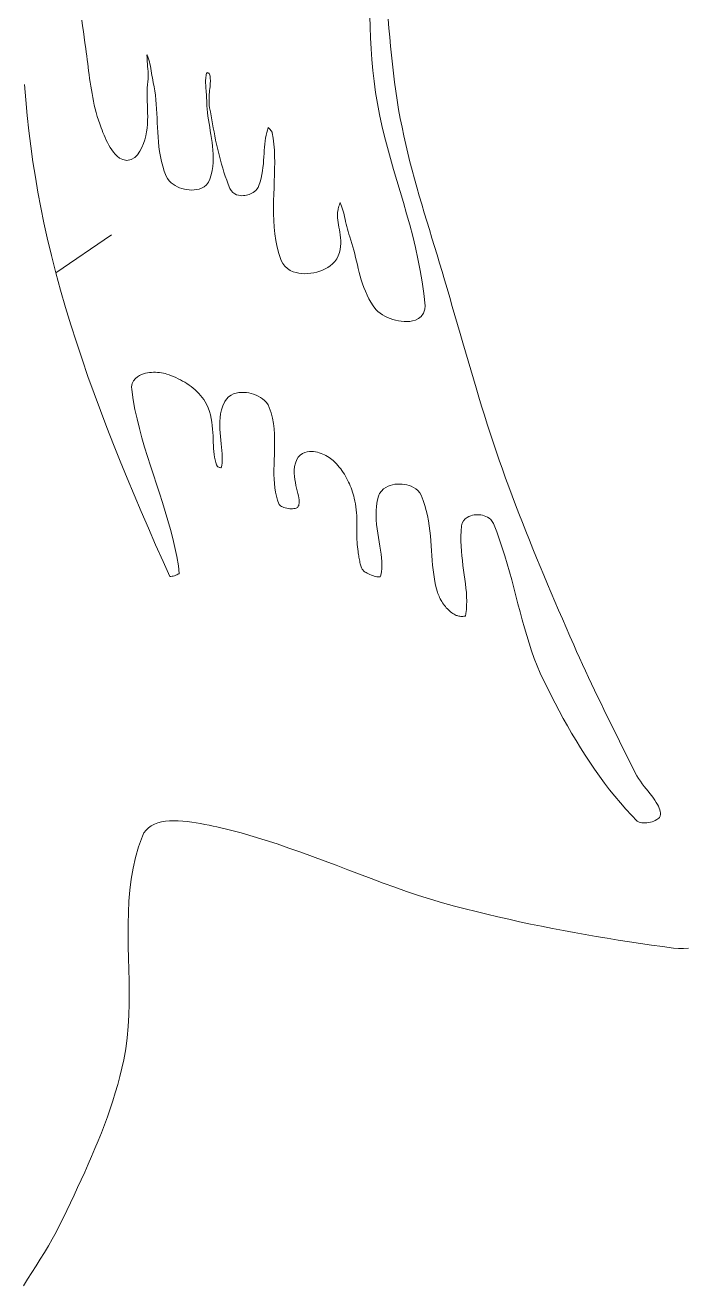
# Model space of a CAD drawing. Header units: inches. Extents: x -12 to 23, y -13.2 to 21.7.
# Drawn here: x 7.799 to 10.08, y 4.555 to 8.902 of the extents above; entities that cross this region are included whole.
import ezdxf

# ---------------------------------------------------------------- set-up
doc = ezdxf.new("R2010")
doc.units = ezdxf.units.IN
doc.header["$MEASUREMENT"] = 0
doc.layers.get('0').update_dxf_attribs({"lineweight": 0})

msp = doc.modelspace()

# ---------------------------------------------------------------- linework, layer by layer
at = {"color": 7, "linetype": 'Continuous', "lineweight": 0}
for p, q in [((7.9966, 8.8996), (7.9939, 8.9194)), ((8.9866, 8.9332), (8.9878, 8.8955)), ((9.053, 8.8915), (9.0504, 8.9225)), ((7.9994, 8.8799), (7.9966, 8.8996)), ((8.0022, 8.8602), (7.9994, 8.8799)), ((8.9878, 8.8955), (8.9895, 8.8579)), ((9.0558, 8.8604), (9.053, 8.8915)), ((8.005, 8.8406), (8.0022, 8.8602)), ((8.0078, 8.8209), (8.005, 8.8406)), ((8.9895, 8.8579), (8.9917, 8.8204)), ((9.0586, 8.8293), (9.0558, 8.8604)), ((9.0617, 8.7982), (9.0586, 8.8293)), ((8.0095, 8.8083), (8.0078, 8.8209)), ((8.0112, 8.7956), (8.0095, 8.8083)), ((8.0128, 8.7829), (8.0112, 8.7956)), ((8.0144, 8.7701), (8.0128, 8.7829)), ((8.2192, 8.7986), (8.2188, 8.7992)), ((8.2188, 8.7992), (8.2188, 8.7978)), ((8.2188, 8.7978), (8.2189, 8.7913)), ((8.2189, 8.7913), (8.2192, 8.7841)), ((8.2212, 8.7942), (8.2192, 8.7986)), ((8.2192, 8.7841), (8.2197, 8.7764)), ((8.2233, 8.7888), (8.2212, 8.7942)), ((8.2252, 8.7827), (8.2233, 8.7888)), ((8.2271, 8.7759), (8.2252, 8.7827)), ((8.9917, 8.8204), (8.9945, 8.783)), ((8.9945, 8.783), (8.9978, 8.7456)), ((9.065, 8.7671), (9.0617, 8.7982)), ((8.0161, 8.7572), (8.0144, 8.7701)), ((8.0177, 8.7442), (8.0161, 8.7572)), ((8.0194, 8.7313), (8.0177, 8.7442)), ((8.2197, 8.7764), (8.2204, 8.7683)), ((8.2204, 8.7683), (8.2211, 8.7598)), ((8.2211, 8.7598), (8.2218, 8.7512)), ((8.2218, 8.7512), (8.2225, 8.7425)), ((8.2225, 8.7425), (8.2229, 8.7336)), ((8.2288, 8.7686), (8.2271, 8.7759)), ((8.2304, 8.7609), (8.2288, 8.7686)), ((8.2319, 8.753), (8.2304, 8.7609)), ((8.2333, 8.7448), (8.2319, 8.753)), ((8.2347, 8.7366), (8.2333, 8.7448)), ((8.2361, 8.7283), (8.2347, 8.7366)), ((8.4256, 8.7384), (8.4245, 8.7353)), ((8.4268, 8.738), (8.4256, 8.7384)), ((8.4285, 8.7374), (8.4268, 8.738)), ((8.4302, 8.7367), (8.4285, 8.7374)), ((8.4316, 8.736), (8.4302, 8.7367)), ((8.9978, 8.7456), (9.0017, 8.7085)), ((9.0686, 8.736), (9.065, 8.7671)), ((7.7963, 8.6974), (7.8008, 8.6439)), ((8.0211, 8.7183), (8.0194, 8.7313)), ((8.023, 8.7052), (8.0211, 8.7183)), ((8.025, 8.6921), (8.023, 8.7052)), ((8.2207, 8.6963), (8.2199, 8.6854)), ((8.222, 8.7078), (8.2207, 8.6963)), ((8.2228, 8.7158), (8.222, 8.7078)), ((8.223, 8.7247), (8.2228, 8.7158)), ((8.2229, 8.7336), (8.223, 8.7247)), ((8.2375, 8.7201), (8.2361, 8.7283)), ((8.2391, 8.712), (8.2375, 8.7201)), ((8.2406, 8.7047), (8.2391, 8.712)), ((8.2437, 8.6897), (8.2406, 8.7047)), ((8.421, 8.7124), (8.4209, 8.707)), ((8.4209, 8.707), (8.421, 8.7014)), ((8.4213, 8.7176), (8.421, 8.7124)), ((8.421, 8.7014), (8.4212, 8.6955)), ((8.4212, 8.6955), (8.4215, 8.6894)), ((8.4218, 8.7225), (8.4213, 8.7176)), ((8.4225, 8.727), (8.4218, 8.7225)), ((8.4234, 8.7313), (8.4225, 8.727)), ((8.4245, 8.7353), (8.4234, 8.7313)), ((8.4328, 8.7353), (8.4316, 8.736)), ((8.4335, 8.7347), (8.4328, 8.7353)), ((8.4343, 8.7329), (8.4335, 8.7347)), ((8.4353, 8.7294), (8.4343, 8.7329)), ((8.4362, 8.7256), (8.4353, 8.7294)), ((8.4361, 8.6898), (8.4367, 8.6959)), ((8.4368, 8.7215), (8.4362, 8.7256)), ((8.4367, 8.6959), (8.4371, 8.7016)), ((8.4372, 8.717), (8.4368, 8.7215)), ((8.4371, 8.7016), (8.4373, 8.7071)), ((8.4374, 8.7122), (8.4372, 8.717)), ((8.4373, 8.7071), (8.4374, 8.7122)), ((9.0017, 8.7085), (9.0068, 8.6702)), ((9.0725, 8.7049), (9.0686, 8.736)), ((9.0767, 8.6738), (9.0725, 8.7049)), ((8.0271, 8.679), (8.025, 8.6921)), ((8.0293, 8.6659), (8.0271, 8.679)), ((8.0317, 8.6528), (8.0293, 8.6659)), ((8.0344, 8.6397), (8.0317, 8.6528)), ((8.2199, 8.6854), (8.2195, 8.6741)), ((8.2195, 8.6741), (8.2195, 8.6625)), ((8.2195, 8.6625), (8.2196, 8.6505)), ((8.2196, 8.6505), (8.22, 8.6382)), ((8.2462, 8.675), (8.2437, 8.6897)), ((8.2481, 8.66), (8.2462, 8.675)), ((8.2497, 8.6448), (8.2481, 8.66)), ((8.4215, 8.6894), (8.422, 8.6831)), ((8.422, 8.6831), (8.4225, 8.6767)), ((8.4225, 8.6767), (8.423, 8.6701)), ((8.423, 8.6701), (8.4236, 8.6634)), ((8.4236, 8.6634), (8.4241, 8.6566)), ((8.4241, 8.6566), (8.4245, 8.6496)), ((8.4245, 8.6496), (8.4249, 8.6425)), ((8.4327, 8.6486), (8.4331, 8.656)), ((8.4331, 8.656), (8.4336, 8.6633)), ((8.4336, 8.6633), (8.4342, 8.6703)), ((8.4342, 8.6703), (8.4348, 8.677)), ((8.4348, 8.677), (8.4355, 8.6836)), ((8.4355, 8.6836), (8.4361, 8.6898)), ((9.0068, 8.6702), (9.0131, 8.6321)), ((9.0814, 8.6427), (9.0767, 8.6738)), ((7.8008, 8.6439), (7.806, 8.5905)), ((8.0372, 8.6266), (8.0344, 8.6397)), ((8.0403, 8.6135), (8.0372, 8.6266)), ((8.0437, 8.6004), (8.0403, 8.6135)), ((8.22, 8.6382), (8.2204, 8.6256)), ((8.2204, 8.6256), (8.2208, 8.6129)), ((8.2208, 8.6129), (8.2211, 8.6)), ((8.251, 8.6294), (8.2497, 8.6448)), ((8.252, 8.6137), (8.251, 8.6294)), ((8.2528, 8.5978), (8.252, 8.6137)), ((8.4249, 8.6425), (8.425, 8.6359)), ((8.425, 8.6359), (8.4254, 8.6239)), ((8.4254, 8.6239), (8.4262, 8.6122)), ((8.4262, 8.6122), (8.4274, 8.6003)), ((8.4327, 8.6409), (8.4327, 8.6486)), ((8.433, 8.6331), (8.4327, 8.6409)), ((8.4337, 8.625), (8.433, 8.6331)), ((8.4348, 8.6173), (8.4337, 8.625)), ((8.4373, 8.6031), (8.4348, 8.6173)), ((9.0131, 8.6321), (9.0205, 8.5942)), ((9.0865, 8.6116), (9.0814, 8.6427)), ((9.0921, 8.5806), (9.0865, 8.6116)), ((7.806, 8.5905), (7.8118, 8.5372)), ((8.0474, 8.5873), (8.0437, 8.6004)), ((8.0514, 8.5743), (8.0474, 8.5873)), ((8.0557, 8.5614), (8.0514, 8.5743)), ((8.2211, 8.5738), (8.2205, 8.5605)), ((8.2211, 8.6), (8.2212, 8.5869)), ((8.2212, 8.5869), (8.2211, 8.5738)), ((8.2535, 8.5817), (8.2528, 8.5978)), ((8.2541, 8.5655), (8.2535, 8.5817)), ((8.2549, 8.5491), (8.2541, 8.5655)), ((8.4274, 8.6003), (8.429, 8.5881)), ((8.429, 8.5881), (8.4308, 8.5757)), ((8.4308, 8.5757), (8.4328, 8.5632)), ((8.4328, 8.5632), (8.435, 8.5504)), ((8.4398, 8.5893), (8.4373, 8.6031)), ((8.4423, 8.5755), (8.4398, 8.5893)), ((8.4448, 8.5617), (8.4423, 8.5755)), ((9.0205, 8.5942), (9.0289, 8.5562)), ((9.0981, 8.5505), (9.0921, 8.5806)), ((7.8118, 8.5372), (7.8184, 8.4841)), ((8.0581, 8.5547), (8.0557, 8.5614)), ((8.0608, 8.5475), (8.0581, 8.5547)), ((8.0638, 8.5397), (8.0608, 8.5475)), ((8.0671, 8.5315), (8.0638, 8.5397)), ((8.0707, 8.523), (8.0671, 8.5315)), ((8.0745, 8.5144), (8.0707, 8.523)), ((8.2152, 8.5203), (8.2118, 8.5069)), ((8.2177, 8.5337), (8.2152, 8.5203)), ((8.2194, 8.5471), (8.2177, 8.5337)), ((8.2205, 8.5605), (8.2194, 8.5471)), ((8.2557, 8.5326), (8.2549, 8.5491)), ((8.2568, 8.5161), (8.2557, 8.5326)), ((8.435, 8.5504), (8.4372, 8.5375)), ((8.4372, 8.5375), (8.4393, 8.5244)), ((8.4393, 8.5244), (8.4414, 8.5112)), ((8.4474, 8.5478), (8.4448, 8.5617)), ((8.4501, 8.5339), (8.4474, 8.5478)), ((8.4528, 8.5199), (8.4501, 8.5339)), ((8.4556, 8.5059), (8.4528, 8.5199)), ((8.6293, 8.5222), (8.6276, 8.5125)), ((8.6315, 8.5314), (8.6293, 8.5222)), ((8.634, 8.5402), (8.6315, 8.5314)), ((8.637, 8.5486), (8.634, 8.5402)), ((8.6371, 8.5487), (8.637, 8.5486)), ((8.639, 8.547), (8.6371, 8.5487)), ((8.6416, 8.5445), (8.639, 8.547)), ((8.644, 8.5418), (8.6416, 8.5445)), ((8.6461, 8.5392), (8.644, 8.5418)), ((8.6478, 8.5367), (8.6461, 8.5392)), ((8.6492, 8.5345), (8.6478, 8.5367)), ((8.6501, 8.5328), (8.6492, 8.5345)), ((8.6504, 8.5318), (8.6501, 8.5328)), ((8.6506, 8.5312), (8.6504, 8.5318)), ((8.6539, 8.5119), (8.6506, 8.5312)), ((9.0289, 8.5562), (9.0381, 8.5183)), ((9.1045, 8.5205), (9.0981, 8.5505)), ((9.1112, 8.4906), (9.1045, 8.5205)), ((7.8184, 8.4841), (7.8258, 8.4311)), ((8.0786, 8.5056), (8.0745, 8.5144)), ((8.0829, 8.4969), (8.0786, 8.5056)), ((8.0875, 8.4883), (8.0829, 8.4969)), ((8.0923, 8.48), (8.0875, 8.4883)), ((8.0974, 8.4719), (8.0923, 8.48)), ((8.2016, 8.4806), (8.1946, 8.4678)), ((8.2073, 8.4937), (8.2016, 8.4806)), ((8.2118, 8.5069), (8.2073, 8.4937)), ((8.2582, 8.4994), (8.2568, 8.5161)), ((8.26, 8.4827), (8.2582, 8.4994)), ((8.2623, 8.4659), (8.26, 8.4827)), ((8.4414, 8.5112), (8.4433, 8.4978)), ((8.4433, 8.4978), (8.4449, 8.4843)), ((8.4449, 8.4843), (8.4462, 8.4706)), ((8.4586, 8.492), (8.4556, 8.5059)), ((8.4617, 8.478), (8.4586, 8.492)), ((8.465, 8.464), (8.4617, 8.478)), ((8.624, 8.4813), (8.6232, 8.4703)), ((8.625, 8.4921), (8.624, 8.4813)), ((8.6261, 8.5025), (8.625, 8.4921)), ((8.6276, 8.5125), (8.6261, 8.5025)), ((8.6563, 8.4915), (8.6539, 8.5119)), ((8.6579, 8.4709), (8.6563, 8.4915)), ((9.0381, 8.5183), (9.048, 8.4804)), ((9.048, 8.4804), (9.0585, 8.4425)), ((9.1182, 8.4609), (9.1112, 8.4906)), ((8.1029, 8.4642), (8.0974, 8.4719)), ((8.109, 8.4569), (8.1029, 8.4642)), ((8.116, 8.45), (8.109, 8.4569)), ((8.1244, 8.4436), (8.116, 8.45)), ((8.1353, 8.4382), (8.1244, 8.4436)), ((8.1492, 8.4357), (8.1353, 8.4382)), ((8.1642, 8.4382), (8.1492, 8.4357)), ((8.177, 8.4456), (8.1642, 8.4382)), ((8.1857, 8.4547), (8.177, 8.4456)), ((8.1946, 8.4678), (8.1857, 8.4547)), ((8.2651, 8.4491), (8.2623, 8.4659)), ((8.2687, 8.4323), (8.2651, 8.4491)), ((8.2731, 8.4155), (8.2687, 8.4323)), ((8.4462, 8.4706), (8.4469, 8.4568)), ((8.4472, 8.4428), (8.4467, 8.4287)), ((8.4469, 8.4568), (8.4472, 8.4428)), ((8.4684, 8.4501), (8.465, 8.464)), ((8.472, 8.4361), (8.4684, 8.4501)), ((8.4759, 8.4222), (8.472, 8.4361)), ((8.621, 8.4356), (8.62, 8.4236)), ((8.6218, 8.4474), (8.621, 8.4356)), ((8.6225, 8.4589), (8.6218, 8.4474)), ((8.6232, 8.4703), (8.6225, 8.4589)), ((8.6588, 8.4499), (8.6579, 8.4709)), ((8.6591, 8.4286), (8.6588, 8.4499)), ((9.0585, 8.4425), (9.0693, 8.4045)), ((9.1256, 8.4312), (9.1182, 8.4609)), ((7.8258, 8.4311), (7.8339, 8.3782)), ((8.2783, 8.3988), (8.2731, 8.4155)), ((8.2849, 8.3813), (8.2783, 8.3988)), ((8.4434, 8.4002), (8.4403, 8.3858)), ((8.4455, 8.4145), (8.4434, 8.4002)), ((8.4467, 8.4287), (8.4455, 8.4145)), ((8.4799, 8.4083), (8.4759, 8.4222)), ((8.4843, 8.3945), (8.4799, 8.4083)), ((8.4889, 8.3807), (8.4843, 8.3945)), ((8.6171, 8.3992), (8.615, 8.3868)), ((8.6187, 8.4115), (8.6171, 8.3992)), ((8.62, 8.4236), (8.6187, 8.4115)), ((8.6585, 8.3853), (8.659, 8.4071)), ((8.659, 8.4071), (8.6591, 8.4286)), ((9.0693, 8.4045), (9.0805, 8.3664)), ((9.1333, 8.4017), (9.1256, 8.4312)), ((9.1412, 8.3722), (9.1333, 8.4017)), ((7.8339, 8.3782), (7.8428, 8.3255)), ((8.2892, 8.3731), (8.2849, 8.3813)), ((8.2951, 8.3653), (8.2892, 8.3731)), ((8.3017, 8.3588), (8.2951, 8.3653)), ((8.3087, 8.3533), (8.3017, 8.3588)), ((8.316, 8.3486), (8.3087, 8.3533)), ((8.3236, 8.3447), (8.316, 8.3486)), ((8.416, 8.345), (8.4073, 8.3401)), ((8.4243, 8.3519), (8.416, 8.345)), ((8.4313, 8.3608), (8.4243, 8.3519)), ((8.4358, 8.3704), (8.4313, 8.3608)), ((8.4403, 8.3858), (8.4358, 8.3704)), ((8.4937, 8.367), (8.4889, 8.3807)), ((8.4989, 8.3533), (8.4937, 8.367)), ((8.505, 8.3383), (8.4989, 8.3533)), ((8.6046, 8.3486), (8.6017, 8.3426)), ((8.609, 8.3619), (8.6046, 8.3486)), ((8.6124, 8.3744), (8.609, 8.3619)), ((8.615, 8.3868), (8.6124, 8.3744)), ((8.6569, 8.3411), (8.6578, 8.3633)), ((8.6578, 8.3633), (8.6585, 8.3853)), ((9.0805, 8.3664), (9.0917, 8.3282)), ((9.1493, 8.3428), (9.1412, 8.3722)), ((7.8428, 8.3255), (7.8526, 8.273)), ((8.3314, 8.3414), (8.3236, 8.3447)), ((8.3394, 8.3387), (8.3314, 8.3414)), ((8.3476, 8.3365), (8.3394, 8.3387)), ((8.3558, 8.3349), (8.3476, 8.3365)), ((8.3642, 8.3339), (8.3558, 8.3349)), ((8.3726, 8.3335), (8.3642, 8.3339)), ((8.3811, 8.3337), (8.3726, 8.3335)), ((8.3898, 8.3348), (8.3811, 8.3337)), ((8.3985, 8.3368), (8.3898, 8.3348)), ((8.4073, 8.3401), (8.3985, 8.3368)), ((8.5087, 8.3317), (8.505, 8.3383)), ((8.5147, 8.3251), (8.5087, 8.3317)), ((8.5213, 8.3203), (8.5147, 8.3251)), ((8.528, 8.3171), (8.5213, 8.3203)), ((8.5344, 8.3152), (8.528, 8.3171)), ((8.5404, 8.3142), (8.5344, 8.3152)), ((8.546, 8.3138), (8.5404, 8.3142)), ((8.5514, 8.314), (8.546, 8.3138)), ((8.5565, 8.3146), (8.5514, 8.314)), ((8.5615, 8.3155), (8.5565, 8.3146)), ((8.5663, 8.3168), (8.5615, 8.3155)), ((8.571, 8.3184), (8.5663, 8.3168)), ((8.5757, 8.3203), (8.571, 8.3184)), ((8.5802, 8.3226), (8.5757, 8.3203)), ((8.5847, 8.3253), (8.5802, 8.3226)), ((8.5892, 8.3285), (8.5847, 8.3253)), ((8.5936, 8.3323), (8.5892, 8.3285)), ((8.5978, 8.3369), (8.5936, 8.3323)), ((8.6017, 8.3426), (8.5978, 8.3369)), ((8.6555, 8.2962), (8.6561, 8.3187)), ((8.6561, 8.3187), (8.6569, 8.3411)), ((9.0917, 8.3282), (9.1029, 8.2899)), ((9.1577, 8.3135), (9.1493, 8.3428)), ((9.1661, 8.2843), (9.1577, 8.3135)), ((7.8526, 8.273), (7.8632, 8.2208)), ((8.6552, 8.2736), (8.6555, 8.2962)), ((8.6553, 8.2509), (8.6552, 8.2736)), ((8.8768, 8.2617), (8.8759, 8.2559)), ((8.8774, 8.2647), (8.8768, 8.2617)), ((8.8783, 8.2688), (8.8774, 8.2647)), ((8.8794, 8.2731), (8.8783, 8.2688)), ((8.8806, 8.2777), (8.8794, 8.2731)), ((8.882, 8.2824), (8.8806, 8.2777)), ((8.8834, 8.2871), (8.882, 8.2824)), ((8.8844, 8.29), (8.8834, 8.2871)), ((8.8847, 8.2895), (8.8844, 8.29)), ((8.8873, 8.2838), (8.8847, 8.2895)), ((8.8898, 8.2777), (8.8873, 8.2838)), ((8.8921, 8.2712), (8.8898, 8.2777)), ((8.8943, 8.2642), (8.8921, 8.2712)), ((8.8963, 8.2569), (8.8943, 8.2642)), ((9.1029, 8.2899), (9.114, 8.2515)), ((9.1748, 8.2551), (9.1661, 8.2843)), ((7.8632, 8.2208), (7.8748, 8.1687)), ((8.656, 8.2281), (8.6553, 8.2509)), ((8.6575, 8.2053), (8.656, 8.2281)), ((8.8759, 8.2559), (8.8755, 8.2501)), ((8.8755, 8.2501), (8.8755, 8.2438)), ((8.8755, 8.2438), (8.8759, 8.237)), ((8.8759, 8.237), (8.8767, 8.2297)), ((8.8767, 8.2297), (8.8777, 8.2219)), ((8.8777, 8.2219), (8.879, 8.2138)), ((8.8983, 8.2493), (8.8963, 8.2569)), ((8.9001, 8.2414), (8.8983, 8.2493)), ((8.902, 8.2332), (8.9001, 8.2414)), ((8.9038, 8.2248), (8.902, 8.2332)), ((8.9057, 8.2163), (8.9038, 8.2248)), ((8.9078, 8.2076), (8.9057, 8.2163)), ((9.114, 8.2515), (9.1246, 8.2129)), ((9.1835, 8.226), (9.1748, 8.2551)), ((9.1923, 8.197), (9.1835, 8.226)), ((8.6599, 8.1825), (8.6575, 8.2053)), ((8.6633, 8.1596), (8.6599, 8.1825)), ((8.879, 8.2138), (8.8805, 8.2054)), ((8.8805, 8.2054), (8.882, 8.1967)), ((8.882, 8.1967), (8.8835, 8.1877)), ((8.8835, 8.1877), (8.8849, 8.1785)), ((8.8849, 8.1785), (8.886, 8.169)), ((8.9099, 8.1988), (8.9078, 8.2076)), ((8.9123, 8.1899), (8.9099, 8.1988)), ((8.915, 8.181), (8.9123, 8.1899)), ((8.9179, 8.1726), (8.915, 8.181)), ((8.922, 8.1609), (8.9179, 8.1726)), ((9.1246, 8.2129), (9.1349, 8.1741)), ((9.1349, 8.1741), (9.1444, 8.1351)), ((9.2011, 8.168), (9.1923, 8.197)), ((7.8748, 8.1687), (7.8893, 8.1082)), ((8.6679, 8.1368), (8.6633, 8.1596)), ((8.6739, 8.1141), (8.6679, 8.1368)), ((8.885, 8.1285), (8.8824, 8.1178)), ((8.8864, 8.139), (8.885, 8.1285)), ((8.886, 8.169), (8.8867, 8.1593)), ((8.8869, 8.1493), (8.8864, 8.139)), ((8.8867, 8.1593), (8.8869, 8.1493)), ((8.9256, 8.1494), (8.922, 8.1609)), ((8.9289, 8.1377), (8.9256, 8.1494)), ((8.9321, 8.1256), (8.9289, 8.1377)), ((9.1444, 8.1351), (9.1532, 8.0959)), ((9.21, 8.139), (9.2011, 8.168)), ((9.2188, 8.1101), (9.21, 8.139)), ((7.8893, 8.1082), (7.9047, 8.0479)), ((8.6818, 8.0906), (8.6739, 8.1141)), ((8.6869, 8.0802), (8.6818, 8.0906)), ((8.866, 8.0869), (8.8587, 8.0791)), ((8.873, 8.0967), (8.866, 8.0869)), ((8.8785, 8.1071), (8.873, 8.0967)), ((8.8824, 8.1178), (8.8785, 8.1071)), ((8.9352, 8.1134), (8.9321, 8.1256)), ((8.9382, 8.1009), (8.9352, 8.1134)), ((8.9411, 8.0882), (8.9382, 8.1009)), ((8.9442, 8.0754), (8.9411, 8.0882)), ((9.1532, 8.0959), (9.161, 8.0563)), ((9.2276, 8.0811), (9.2188, 8.1101)), ((7.9047, 8.0479), (7.9211, 7.9879)), ((8.6943, 8.0705), (8.6869, 8.0802)), ((8.703, 8.0626), (8.6943, 8.0705)), ((8.7126, 8.0565), (8.703, 8.0626)), ((8.7225, 8.0519), (8.7126, 8.0565)), ((8.7326, 8.0487), (8.7225, 8.0519)), ((8.7428, 8.0466), (8.7326, 8.0487)), ((8.7531, 8.0454), (8.7428, 8.0466)), ((8.7635, 8.045), (8.7531, 8.0454)), ((8.7738, 8.0454), (8.7635, 8.045)), ((8.7841, 8.0465), (8.7738, 8.0454)), ((8.7943, 8.0482), (8.7841, 8.0465)), ((8.8044, 8.0506), (8.7943, 8.0482)), ((8.8142, 8.0536), (8.8044, 8.0506)), ((8.8239, 8.0572), (8.8142, 8.0536)), ((8.8332, 8.0615), (8.8239, 8.0572)), ((8.8421, 8.0665), (8.8332, 8.0615)), ((8.8507, 8.0723), (8.8421, 8.0665)), ((8.8587, 8.0791), (8.8507, 8.0723)), ((8.9473, 8.0625), (8.9442, 8.0754)), ((8.9505, 8.0495), (8.9473, 8.0625)), ((8.954, 8.0364), (8.9505, 8.0495)), ((9.161, 8.0563), (9.1678, 8.0165)), ((9.2363, 8.0522), (9.2276, 8.0811)), ((9.245, 8.0233), (9.2363, 8.0522)), ((8.9578, 8.0233), (8.954, 8.0364)), ((8.962, 8.0103), (8.9578, 8.0233)), ((8.9666, 7.9972), (8.962, 8.0103)), ((9.1678, 8.0165), (9.1732, 7.9764)), ((9.2535, 7.9944), (9.245, 8.0233)), ((7.9211, 7.9879), (7.9383, 7.9281)), ((8.9717, 7.9843), (8.9666, 7.9972)), ((8.9774, 7.9715), (8.9717, 7.9843)), ((8.9837, 7.9588), (8.9774, 7.9715)), ((8.9908, 7.9464), (8.9837, 7.9588)), ((9.1732, 7.9764), (9.1774, 7.9343)), ((9.2625, 7.9633), (9.2535, 7.9944)), ((9.2715, 7.9321), (9.2625, 7.9633)), ((7.9383, 7.9281), (7.9564, 7.8684)), ((8.9987, 7.9342), (8.9908, 7.9464)), ((9.0079, 7.9218), (8.9987, 7.9342)), ((9.0145, 7.9147), (9.0079, 7.9218)), ((9.0223, 7.9083), (9.0145, 7.9147)), ((9.1769, 7.9221), (9.1723, 7.9089)), ((9.1774, 7.9343), (9.1769, 7.9221)), ((9.2805, 7.9009), (9.2715, 7.9321)), ((7.9564, 7.8684), (7.9753, 7.809)), ((9.0305, 7.9028), (9.0223, 7.9083)), ((9.039, 7.898), (9.0305, 7.9028)), ((9.0479, 7.8939), (9.039, 7.898)), ((9.0571, 7.8903), (9.0479, 7.8939)), ((9.0665, 7.8872), (9.0571, 7.8903)), ((9.076, 7.8847), (9.0665, 7.8872)), ((9.0857, 7.8826), (9.076, 7.8847)), ((9.0954, 7.8812), (9.0857, 7.8826)), ((9.1051, 7.8803), (9.0954, 7.8812)), ((9.1148, 7.8801), (9.1051, 7.8803)), ((9.1245, 7.8807), (9.1148, 7.8801)), ((9.1343, 7.8823), (9.1245, 7.8807)), ((9.1443, 7.8853), (9.1343, 7.8823)), ((9.1544, 7.8902), (9.1443, 7.8853)), ((9.1642, 7.8979), (9.1544, 7.8902)), ((9.1723, 7.9089), (9.1642, 7.8979)), ((9.2895, 7.8696), (9.2805, 7.9009)), ((9.2985, 7.8384), (9.2895, 7.8696)), ((9.3075, 7.8071), (9.2985, 7.8384)), ((7.9753, 7.809), (7.995, 7.7498)), ((9.3166, 7.7759), (9.3075, 7.8071)), ((7.995, 7.7498), (8.0153, 7.6908)), ((9.3257, 7.7446), (9.3166, 7.7759)), ((9.3349, 7.7134), (9.3257, 7.7446)), ((8.1858, 7.6893), (8.1928, 7.6938)), ((8.1928, 7.6938), (8.1999, 7.6972)), ((8.1999, 7.6972), (8.2069, 7.6998)), ((8.2069, 7.6998), (8.2139, 7.7017)), ((8.2139, 7.7017), (8.2209, 7.7031)), ((8.2209, 7.7031), (8.2279, 7.7041)), ((8.2279, 7.7041), (8.2349, 7.7048)), ((8.2349, 7.7048), (8.2418, 7.7051)), ((8.2418, 7.7051), (8.2487, 7.7051)), ((8.2487, 7.7051), (8.2555, 7.7048)), ((8.2555, 7.7048), (8.2622, 7.7042)), ((8.2622, 7.7042), (8.2687, 7.7033)), ((8.2687, 7.7033), (8.2752, 7.7022)), ((8.2752, 7.7022), (8.2815, 7.7007)), ((8.2815, 7.7007), (8.2873, 7.699)), ((8.2873, 7.699), (8.2953, 7.6961)), ((8.2953, 7.6961), (8.3031, 7.6932)), ((8.3031, 7.6932), (8.3108, 7.69)), ((9.3441, 7.6821), (9.3349, 7.7134)), ((8.0153, 7.6908), (8.0364, 7.6319)), ((8.1658, 7.6551), (8.1682, 7.6658)), ((8.166, 7.6455), (8.1658, 7.6551)), ((8.1682, 7.6658), (8.1728, 7.6754)), ((8.1728, 7.6754), (8.1789, 7.6833)), ((8.1789, 7.6833), (8.1858, 7.6893)), ((8.3108, 7.69), (8.3186, 7.6866)), ((8.3186, 7.6866), (8.3263, 7.6829)), ((8.3263, 7.6829), (8.334, 7.679)), ((8.334, 7.679), (8.3416, 7.6749)), ((8.3416, 7.6749), (8.3491, 7.6705)), ((8.3491, 7.6705), (8.3565, 7.6659)), ((8.3565, 7.6659), (8.3638, 7.6609)), ((8.3638, 7.6609), (8.3709, 7.6557)), ((8.3709, 7.6557), (8.3778, 7.6502)), ((8.3778, 7.6502), (8.3846, 7.6444)), ((9.3535, 7.6509), (9.3441, 7.6821)), ((9.3629, 7.6197), (9.3535, 7.6509)), ((8.0364, 7.6319), (8.058, 7.5732)), ((8.1712, 7.6105), (8.166, 7.6455)), ((8.1773, 7.5771), (8.1712, 7.6105)), ((8.3846, 7.6444), (8.3911, 7.6383)), ((8.3911, 7.6383), (8.3973, 7.6319)), ((8.3973, 7.6319), (8.4033, 7.6252)), ((8.4033, 7.6252), (8.409, 7.6181)), ((8.409, 7.6181), (8.4143, 7.6107)), ((8.4143, 7.6107), (8.4192, 7.6029)), ((8.4867, 7.6039), (8.4924, 7.6128)), ((8.4924, 7.6128), (8.5002, 7.6205)), ((8.5002, 7.6205), (8.5087, 7.6264)), ((8.5087, 7.6264), (8.5176, 7.6306)), ((8.5176, 7.6306), (8.5265, 7.6334)), ((8.5265, 7.6334), (8.5354, 7.6351)), ((8.5354, 7.6351), (8.5442, 7.6358)), ((8.5442, 7.6358), (8.5529, 7.6358)), ((8.5529, 7.6358), (8.5615, 7.6351)), ((8.5615, 7.6351), (8.57, 7.6338)), ((8.57, 7.6338), (8.5784, 7.6318)), ((8.5784, 7.6318), (8.5866, 7.6293)), ((8.5866, 7.6293), (8.5947, 7.6263)), ((8.5947, 7.6263), (8.6026, 7.6226)), ((8.6026, 7.6226), (8.6102, 7.6183)), ((8.6102, 7.6183), (8.6174, 7.6132)), ((8.6174, 7.6132), (8.6244, 7.6073)), ((8.6244, 7.6073), (8.6307, 7.6004)), ((9.3725, 7.5885), (9.3629, 7.6197)), ((8.058, 7.5732), (8.0803, 7.5148)), ((8.1845, 7.544), (8.1773, 7.5771)), ((8.4192, 7.6029), (8.4238, 7.5946)), ((8.4238, 7.5946), (8.4293, 7.5826)), ((8.4293, 7.5826), (8.4339, 7.5703)), ((8.4339, 7.5703), (8.4375, 7.558)), ((8.4728, 7.5622), (8.4759, 7.576)), ((8.4759, 7.576), (8.4804, 7.5897)), ((8.4804, 7.5897), (8.4867, 7.6039)), ((8.6307, 7.6004), (8.6364, 7.5923)), ((8.6364, 7.5923), (8.6405, 7.5837)), ((8.6405, 7.5837), (8.6467, 7.5649)), ((8.6467, 7.5649), (8.6513, 7.5466)), ((9.3822, 7.5574), (9.3725, 7.5885)), ((8.1925, 7.5112), (8.1845, 7.544)), ((8.4375, 7.558), (8.4403, 7.5456)), ((8.4403, 7.5456), (8.4424, 7.5334)), ((8.4424, 7.5334), (8.444, 7.5213)), ((8.444, 7.5213), (8.4451, 7.5093)), ((8.4696, 7.5218), (8.4698, 7.5351)), ((8.4701, 7.5087), (8.4696, 7.5218)), ((8.4698, 7.5351), (8.4708, 7.5486)), ((8.4708, 7.5486), (8.4728, 7.5622)), ((8.6513, 7.5466), (8.6546, 7.5283)), ((8.6546, 7.5283), (8.6568, 7.51)), ((9.3921, 7.5263), (9.3822, 7.5574)), ((9.4021, 7.4952), (9.3921, 7.5263)), ((8.0803, 7.5148), (8.103, 7.4564)), ((8.2013, 7.4788), (8.1925, 7.5112)), ((8.2106, 7.4465), (8.2013, 7.4788)), ((8.4451, 7.5093), (8.4459, 7.4974)), ((8.4459, 7.4974), (8.4465, 7.4858)), ((8.4465, 7.4858), (8.447, 7.4744)), ((8.4709, 7.4958), (8.4701, 7.5087)), ((8.4721, 7.4832), (8.4709, 7.4958)), ((8.4734, 7.4708), (8.4721, 7.4832)), ((8.6568, 7.51), (8.6582, 7.4918)), ((8.6582, 7.4918), (8.6588, 7.4738)), ((9.4124, 7.4642), (9.4021, 7.4952)), ((8.103, 7.4564), (8.1263, 7.3983)), ((8.2205, 7.4145), (8.2106, 7.4465)), ((8.447, 7.4744), (8.4474, 7.4632)), ((8.4474, 7.4632), (8.4479, 7.4523)), ((8.4479, 7.4523), (8.4485, 7.4417)), ((8.4485, 7.4417), (8.4494, 7.4314)), ((8.4748, 7.4586), (8.4734, 7.4708)), ((8.4761, 7.4468), (8.4748, 7.4586)), ((8.4772, 7.4353), (8.4761, 7.4468)), ((8.478, 7.4242), (8.4772, 7.4353)), ((8.6587, 7.4381), (8.6582, 7.4206)), ((8.659, 7.4559), (8.6587, 7.4381)), ((8.6588, 7.4738), (8.659, 7.4559)), ((8.7789, 7.4322), (8.7863, 7.4324)), ((8.7863, 7.4324), (8.7933, 7.4319)), ((9.4228, 7.4332), (9.4124, 7.4642)), ((9.4334, 7.4023), (9.4228, 7.4332)), ((8.1263, 7.3983), (8.1501, 7.3403)), ((8.2306, 7.3826), (8.2205, 7.4145)), ((8.4494, 7.4314), (8.4505, 7.4215)), ((8.4505, 7.4215), (8.452, 7.412)), ((8.452, 7.412), (8.4538, 7.4029)), ((8.4538, 7.4029), (8.4561, 7.3943)), ((8.4561, 7.3943), (8.4589, 7.3861)), ((8.4765, 7.3841), (8.4777, 7.3934)), ((8.4777, 7.3934), (8.4783, 7.4032)), ((8.4784, 7.4134), (8.478, 7.4242)), ((8.4783, 7.4032), (8.4784, 7.4134)), ((8.6576, 7.4032), (8.657, 7.3862)), ((8.6582, 7.4206), (8.6576, 7.4032)), ((8.7277, 7.38), (8.7307, 7.3921)), ((8.7307, 7.3921), (8.7356, 7.4044)), ((8.7356, 7.4044), (8.7406, 7.4125)), ((8.7406, 7.4125), (8.7473, 7.4197)), ((8.7473, 7.4197), (8.7551, 7.4252)), ((8.7551, 7.4252), (8.7632, 7.429)), ((8.7632, 7.429), (8.7713, 7.4312)), ((8.7713, 7.4312), (8.7789, 7.4322)), ((8.7933, 7.4319), (8.8, 7.4309)), ((8.8, 7.4309), (8.8064, 7.4294)), ((8.8064, 7.4294), (8.8127, 7.4276)), ((8.8127, 7.4276), (8.8188, 7.4255)), ((8.8188, 7.4255), (8.8247, 7.4232)), ((8.8247, 7.4232), (8.8305, 7.4206)), ((8.8305, 7.4206), (8.836, 7.4177)), ((8.836, 7.4177), (8.8414, 7.4147)), ((8.8414, 7.4147), (8.8466, 7.4116)), ((8.8466, 7.4116), (8.8515, 7.4082)), ((8.8515, 7.4082), (8.8562, 7.4046)), ((8.8562, 7.4046), (8.8606, 7.4009)), ((8.8606, 7.4009), (8.8664, 7.3954)), ((8.8664, 7.3954), (8.8718, 7.3899)), ((8.8718, 7.3899), (8.877, 7.3841)), ((9.4442, 7.3714), (9.4334, 7.4023)), ((8.241, 7.351), (8.2306, 7.3826)), ((8.2514, 7.3194), (8.241, 7.351)), ((8.4589, 7.3861), (8.4615, 7.3801)), ((8.4615, 7.3801), (8.4615, 7.38)), ((8.4615, 7.38), (8.4627, 7.3793)), ((8.4627, 7.3793), (8.4643, 7.3785)), ((8.4643, 7.3785), (8.4663, 7.3777)), ((8.4663, 7.3777), (8.4685, 7.377)), ((8.4685, 7.377), (8.4708, 7.3764)), ((8.4708, 7.3764), (8.4731, 7.3759)), ((8.4731, 7.3759), (8.4747, 7.3757)), ((8.4747, 7.3757), (8.4765, 7.3841)), ((8.657, 7.3862), (8.6566, 7.3694)), ((8.6566, 7.3694), (8.6566, 7.353)), ((8.6566, 7.353), (8.657, 7.337)), ((8.7262, 7.3567), (8.7263, 7.3681)), ((8.727, 7.3456), (8.7262, 7.3567)), ((8.7263, 7.3681), (8.7277, 7.38)), ((8.7284, 7.3349), (8.727, 7.3456)), ((8.877, 7.3841), (8.8819, 7.3782)), ((8.8819, 7.3782), (8.8866, 7.3722)), ((8.8866, 7.3722), (8.8911, 7.366)), ((8.8911, 7.366), (8.8954, 7.3597)), ((8.8954, 7.3597), (8.8994, 7.3533)), ((8.8994, 7.3533), (8.9033, 7.3467)), ((8.9033, 7.3467), (8.907, 7.3401)), ((9.4553, 7.3405), (9.4442, 7.3714)), ((8.1501, 7.3403), (8.1742, 7.2824)), ((8.2617, 7.288), (8.2514, 7.3194)), ((8.657, 7.337), (8.6579, 7.3214)), ((8.6579, 7.3214), (8.6594, 7.3062)), ((8.6594, 7.3062), (8.6617, 7.2916)), ((8.7303, 7.3247), (8.7284, 7.3349)), ((8.7324, 7.3148), (8.7303, 7.3247)), ((8.7347, 7.3052), (8.7324, 7.3148)), ((8.737, 7.2961), (8.7347, 7.3052)), ((8.907, 7.3401), (8.9104, 7.3334)), ((8.9104, 7.3334), (8.9137, 7.3267)), ((8.9137, 7.3267), (8.9167, 7.3199)), ((8.9167, 7.3199), (8.9196, 7.313)), ((8.9196, 7.313), (8.9223, 7.3061)), ((8.9223, 7.3061), (8.9249, 7.2992)), ((9.0271, 7.2957), (9.0343, 7.3027)), ((9.0343, 7.3027), (9.0419, 7.308)), ((9.0419, 7.308), (9.0498, 7.3121)), ((9.0498, 7.3121), (9.0578, 7.3151)), ((9.0578, 7.3151), (9.0658, 7.3173)), ((9.0658, 7.3173), (9.0739, 7.3188)), ((9.0739, 7.3188), (9.082, 7.3196)), ((9.082, 7.3196), (9.0901, 7.3198)), ((9.0901, 7.3198), (9.0982, 7.3195)), ((9.0982, 7.3195), (9.1063, 7.3185)), ((9.1063, 7.3185), (9.1143, 7.317)), ((9.1143, 7.317), (9.1223, 7.3148)), ((9.1223, 7.3148), (9.1302, 7.3119)), ((9.1302, 7.3119), (9.1379, 7.3082)), ((9.1379, 7.3082), (9.1454, 7.3034)), ((9.1454, 7.3034), (9.1526, 7.2972)), ((9.4665, 7.3097), (9.4553, 7.3405)), ((9.4779, 7.279), (9.4665, 7.3097)), ((8.1742, 7.2824), (8.1987, 7.2247)), ((8.2719, 7.2566), (8.2617, 7.288)), ((8.6617, 7.2916), (8.6648, 7.2774)), ((8.6648, 7.2774), (8.6689, 7.2638)), ((8.6689, 7.2638), (8.6737, 7.2512)), ((8.739, 7.2874), (8.737, 7.2961)), ((8.7408, 7.2793), (8.739, 7.2874)), ((8.7422, 7.2717), (8.7408, 7.2793)), ((8.7431, 7.2648), (8.7422, 7.2717)), ((8.7435, 7.2587), (8.7431, 7.2648)), ((8.7433, 7.2536), (8.7435, 7.2587)), ((8.9249, 7.2992), (8.9272, 7.2922)), ((8.9272, 7.2922), (8.9294, 7.2852)), ((8.9294, 7.2852), (8.9315, 7.2783)), ((8.9315, 7.2783), (8.9334, 7.2711)), ((8.9334, 7.2711), (8.9357, 7.2611)), ((8.9357, 7.2611), (8.9376, 7.251)), ((9.0101, 7.2439), (9.0127, 7.2603)), ((9.0127, 7.2603), (9.017, 7.2777)), ((9.017, 7.2777), (9.021, 7.287)), ((9.021, 7.287), (9.0271, 7.2957)), ((9.1526, 7.2972), (9.1591, 7.2895)), ((9.1591, 7.2895), (9.1638, 7.2813)), ((9.1638, 7.2813), (9.1711, 7.2631)), ((9.1711, 7.2631), (9.1769, 7.2458)), ((9.4895, 7.2483), (9.4779, 7.279)), ((8.1987, 7.2247), (8.2236, 7.1671)), ((8.2817, 7.2254), (8.2719, 7.2566)), ((8.2911, 7.1942), (8.2817, 7.2254)), ((8.6737, 7.2512), (8.6745, 7.2497)), ((8.6745, 7.2497), (8.6755, 7.2484)), ((8.6755, 7.2484), (8.6772, 7.2467)), ((8.6772, 7.2467), (8.6796, 7.2447)), ((8.6796, 7.2447), (8.6827, 7.2427)), ((8.6827, 7.2427), (8.6865, 7.2407)), ((8.6865, 7.2407), (8.6908, 7.2389)), ((8.6908, 7.2389), (8.6955, 7.2374)), ((8.6955, 7.2374), (8.7005, 7.2361)), ((8.7005, 7.2361), (8.7057, 7.2351)), ((8.7057, 7.2351), (8.7109, 7.2346)), ((8.7109, 7.2346), (8.716, 7.2344)), ((8.716, 7.2344), (8.7209, 7.2345)), ((8.7209, 7.2345), (8.7254, 7.235)), ((8.7254, 7.235), (8.7294, 7.2358)), ((8.7294, 7.2358), (8.7327, 7.2368)), ((8.7327, 7.2368), (8.7353, 7.2379)), ((8.7353, 7.2379), (8.7372, 7.239)), ((8.7372, 7.239), (8.7383, 7.2399)), ((8.7383, 7.2399), (8.7389, 7.2405)), ((8.7389, 7.2405), (8.7406, 7.2431)), ((8.7406, 7.2431), (8.7418, 7.2459)), ((8.7418, 7.2459), (8.7427, 7.2493)), ((8.7427, 7.2493), (8.7433, 7.2536)), ((8.9376, 7.251), (8.9392, 7.2409)), ((8.9392, 7.2409), (8.9403, 7.2309)), ((8.9403, 7.2309), (8.9412, 7.221)), ((8.9412, 7.221), (8.9418, 7.2112)), ((9.0086, 7.2116), (9.0088, 7.2277)), ((9.0088, 7.2277), (9.0101, 7.2439)), ((9.1769, 7.2458), (9.1818, 7.2284)), ((9.1818, 7.2284), (9.1858, 7.2109)), ((9.5013, 7.2177), (9.4895, 7.2483)), ((9.5131, 7.1872), (9.5013, 7.2177)), ((8.2999, 7.163), (8.2911, 7.1942)), ((8.9418, 7.2112), (8.9421, 7.2015)), ((8.9421, 7.2015), (8.9424, 7.1919)), ((8.9424, 7.1919), (8.9425, 7.1824)), ((8.9425, 7.1824), (8.9425, 7.173)), ((8.9425, 7.173), (8.9425, 7.1638)), ((9.0093, 7.1958), (9.0086, 7.2116)), ((9.0107, 7.1802), (9.0093, 7.1958)), ((9.0125, 7.1649), (9.0107, 7.1802)), ((9.1858, 7.2109), (9.1891, 7.1934)), ((9.1891, 7.1934), (9.1918, 7.176)), ((9.1918, 7.176), (9.194, 7.1586)), ((9.3015, 7.1569), (9.3033, 7.1758)), ((9.3033, 7.1758), (9.3054, 7.1843)), ((9.3054, 7.1843), (9.3101, 7.193)), ((9.3101, 7.193), (9.3161, 7.1998)), ((9.3161, 7.1998), (9.3225, 7.2047)), ((9.3225, 7.2047), (9.3288, 7.2082)), ((9.3288, 7.2082), (9.335, 7.2106)), ((9.335, 7.2106), (9.341, 7.2122)), ((9.341, 7.2122), (9.3468, 7.2133)), ((9.3468, 7.2133), (9.3526, 7.2138)), ((9.3526, 7.2138), (9.3583, 7.214)), ((9.3583, 7.214), (9.3639, 7.2137)), ((9.3639, 7.2137), (9.3696, 7.213)), ((9.3696, 7.213), (9.3752, 7.212)), ((9.3752, 7.212), (9.3809, 7.2104)), ((9.3809, 7.2104), (9.3866, 7.2083)), ((9.3866, 7.2083), (9.3924, 7.2056)), ((9.3924, 7.2056), (9.3983, 7.2019)), ((9.3983, 7.2019), (9.4041, 7.197)), ((9.4041, 7.197), (9.4095, 7.1906)), ((9.4095, 7.1906), (9.4132, 7.1839)), ((9.4132, 7.1839), (9.4246, 7.1553)), ((9.5252, 7.1567), (9.5131, 7.1872)), ((8.2236, 7.1671), (8.2487, 7.1097)), ((8.308, 7.1317), (8.2999, 7.163)), ((8.3152, 7.1005), (8.308, 7.1317)), ((8.9425, 7.1638), (8.9425, 7.1547)), ((8.9425, 7.1547), (8.9425, 7.1457)), ((8.9425, 7.1457), (8.9426, 7.1369)), ((8.9426, 7.1369), (8.9428, 7.1282)), ((8.9428, 7.1282), (8.9431, 7.1196)), ((9.0148, 7.1498), (9.0125, 7.1649)), ((9.0173, 7.1349), (9.0148, 7.1498)), ((9.0198, 7.1203), (9.0173, 7.1349)), ((9.194, 7.1586), (9.1958, 7.1412)), ((9.1958, 7.1412), (9.1973, 7.124)), ((9.3008, 7.1396), (9.3015, 7.1569)), ((9.3008, 7.1224), (9.3008, 7.1396)), ((9.4246, 7.1553), (9.4346, 7.1278)), ((9.5373, 7.1263), (9.5252, 7.1567)), ((8.2487, 7.1097), (8.2741, 7.0524)), ((8.3216, 7.0693), (8.3152, 7.1005)), ((8.9431, 7.1196), (8.9437, 7.1112)), ((8.9437, 7.1112), (8.9444, 7.103)), ((8.9444, 7.103), (8.9453, 7.095)), ((8.9453, 7.095), (8.9466, 7.0867)), ((8.9466, 7.0867), (8.9474, 7.0821)), ((9.0222, 7.106), (9.0198, 7.1203)), ((9.0244, 7.092), (9.0222, 7.106)), ((9.0263, 7.0784), (9.0244, 7.092)), ((9.1973, 7.124), (9.1986, 7.1068)), ((9.1986, 7.1068), (9.1998, 7.0898)), ((9.1998, 7.0898), (9.201, 7.073)), ((9.3015, 7.1055), (9.3008, 7.1224)), ((9.3027, 7.0887), (9.3015, 7.1055)), ((9.3043, 7.072), (9.3027, 7.0887)), ((9.4346, 7.1278), (9.4439, 7.1003)), ((9.4439, 7.1003), (9.4527, 7.0726)), ((9.5496, 7.096), (9.5373, 7.1263)), ((9.5619, 7.0657), (9.5496, 7.096)), ((8.2741, 7.0524), (8.2971, 7.0011)), ((8.3269, 7.0379), (8.3216, 7.0693)), ((8.9474, 7.0821), (8.9482, 7.0771)), ((8.9482, 7.0771), (8.9489, 7.0722)), ((8.9489, 7.0722), (8.9497, 7.0673)), ((8.9497, 7.0673), (8.9505, 7.0626)), ((8.9505, 7.0626), (8.9513, 7.058)), ((8.9513, 7.058), (8.9522, 7.0535)), ((8.9522, 7.0535), (8.9531, 7.0492)), ((8.9531, 7.0492), (8.954, 7.0451)), ((8.954, 7.0451), (8.9551, 7.0412)), ((8.9551, 7.0412), (8.9562, 7.0376)), ((9.0277, 7.0652), (9.0263, 7.0784)), ((9.0286, 7.0523), (9.0277, 7.0652)), ((9.0288, 7.0399), (9.0286, 7.0523)), ((9.201, 7.073), (9.2023, 7.0564)), ((9.2023, 7.0564), (9.2037, 7.0399)), ((9.3062, 7.0556), (9.3043, 7.072)), ((9.3083, 7.0393), (9.3062, 7.0556)), ((9.4527, 7.0726), (9.4609, 7.0448)), ((9.4609, 7.0448), (9.4688, 7.017)), ((9.5744, 7.0354), (9.5619, 7.0657)), ((8.2971, 7.0011), (8.298, 7.001)), ((8.298, 7.001), (8.3012, 7.0011)), ((8.3012, 7.0011), (8.3051, 7.0015)), ((8.3051, 7.0015), (8.3094, 7.0023)), ((8.3094, 7.0023), (8.3137, 7.0035)), ((8.3137, 7.0035), (8.318, 7.005)), ((8.318, 7.005), (8.3221, 7.0067)), ((8.3221, 7.0067), (8.3257, 7.0085)), ((8.3257, 7.0085), (8.3286, 7.0104)), ((8.3303, 7.0117), (8.3269, 7.0379)), ((8.3286, 7.0104), (8.3303, 7.0117)), ((8.9562, 7.0376), (8.9574, 7.0343)), ((8.9574, 7.0343), (8.9586, 7.0312)), ((8.9586, 7.0312), (8.9599, 7.0285)), ((8.9599, 7.0285), (8.9611, 7.0261)), ((8.9611, 7.0261), (8.9625, 7.0241)), ((8.9625, 7.0241), (8.9638, 7.0223)), ((8.9638, 7.0223), (8.9651, 7.0208)), ((8.9651, 7.0208), (8.9664, 7.0195)), ((8.9664, 7.0195), (8.9681, 7.0182)), ((8.9681, 7.0182), (8.9708, 7.0164)), ((8.9708, 7.0164), (8.9744, 7.0142)), ((8.9744, 7.0142), (8.9785, 7.0119)), ((8.9785, 7.0119), (8.983, 7.0097)), ((8.983, 7.0097), (8.9877, 7.0076)), ((8.9877, 7.0076), (8.9926, 7.0056)), ((8.9926, 7.0056), (8.9975, 7.0039)), ((8.9975, 7.0039), (9.0025, 7.0023)), ((9.0025, 7.0023), (9.0073, 7.0011)), ((9.0073, 7.0011), (9.0118, 7.0002)), ((9.0118, 7.0002), (9.0159, 6.9996)), ((9.0159, 6.9996), (9.0195, 6.9993)), ((9.0195, 6.9993), (9.0225, 6.9993)), ((9.0225, 6.9993), (9.0228, 6.9993)), ((9.0228, 6.9993), (9.0247, 7.0056)), ((9.0247, 7.0056), (9.0269, 7.0166)), ((9.0269, 7.0166), (9.0283, 7.028)), ((9.0283, 7.028), (9.0288, 7.0399)), ((9.2037, 7.0399), (9.2054, 7.0237)), ((9.2054, 7.0237), (9.2074, 7.0078)), ((9.2074, 7.0078), (9.2099, 6.9922)), ((9.3106, 7.0232), (9.3083, 7.0393)), ((9.3128, 7.0072), (9.3106, 7.0232)), ((9.315, 6.9915), (9.3128, 7.0072)), ((9.4688, 7.017), (9.4763, 6.9892)), ((9.587, 7.0052), (9.5744, 7.0354)), ((9.5997, 6.975), (9.587, 7.0052)), ((9.2099, 6.9922), (9.2128, 6.9769)), ((9.2128, 6.9769), (9.2163, 6.9619)), ((9.2163, 6.9619), (9.2204, 6.9472)), ((9.3169, 6.976), (9.315, 6.9915)), ((9.3186, 6.9606), (9.3169, 6.976)), ((9.3199, 6.9455), (9.3186, 6.9606)), ((9.4763, 6.9892), (9.4836, 6.9615)), ((9.4836, 6.9615), (9.4908, 6.9338)), ((9.6124, 6.9449), (9.5997, 6.975)), ((9.2204, 6.9472), (9.2219, 6.9424)), ((9.2219, 6.9424), (9.2237, 6.9376)), ((9.2237, 6.9376), (9.2257, 6.9329)), ((9.2257, 6.9329), (9.2278, 6.9281)), ((9.2278, 6.9281), (9.2301, 6.9234)), ((9.2301, 6.9234), (9.2326, 6.9187)), ((9.2326, 6.9187), (9.2353, 6.9142)), ((9.2353, 6.9142), (9.2382, 6.9097)), ((9.3208, 6.9306), (9.3199, 6.9455)), ((9.3212, 6.916), (9.3208, 6.9306)), ((9.321, 6.9016), (9.3212, 6.916)), ((9.4908, 6.9338), (9.4979, 6.9062)), ((9.6252, 6.9148), (9.6124, 6.9449)), ((9.6381, 6.8848), (9.6252, 6.9148)), ((9.2382, 6.9097), (9.2411, 6.9053)), ((9.2411, 6.9053), (9.2443, 6.9011)), ((9.2443, 6.9011), (9.2475, 6.897)), ((9.2475, 6.897), (9.2509, 6.893)), ((9.2509, 6.893), (9.2544, 6.8892)), ((9.2544, 6.8892), (9.2581, 6.8856)), ((9.2581, 6.8856), (9.2618, 6.8822)), ((9.2618, 6.8822), (9.2656, 6.879)), ((9.2656, 6.879), (9.2694, 6.876)), ((9.2694, 6.876), (9.2734, 6.8732)), ((9.2734, 6.8732), (9.2774, 6.8707)), ((9.2774, 6.8707), (9.2812, 6.8685)), ((9.2812, 6.8685), (9.283, 6.8676)), ((9.283, 6.8676), (9.2851, 6.8668)), ((9.3171, 6.8647), (9.3186, 6.8735)), ((9.3186, 6.8735), (9.3202, 6.8875)), ((9.3202, 6.8875), (9.321, 6.9016)), ((9.4979, 6.9062), (9.5051, 6.8787)), ((9.5051, 6.8787), (9.5125, 6.8514)), ((9.6511, 6.8548), (9.6381, 6.8848)), ((9.2851, 6.8668), (9.2877, 6.8659)), ((9.2877, 6.8659), (9.2907, 6.8651)), ((9.2907, 6.8651), (9.294, 6.8644)), ((9.294, 6.8644), (9.2974, 6.8639)), ((9.2974, 6.8639), (9.3009, 6.8635)), ((9.3009, 6.8635), (9.3043, 6.8634)), ((9.3043, 6.8634), (9.3077, 6.8634)), ((9.3077, 6.8634), (9.3108, 6.8636)), ((9.3108, 6.8636), (9.3136, 6.8639)), ((9.3136, 6.8639), (9.316, 6.8644)), ((9.316, 6.8644), (9.3171, 6.8647)), ((9.5125, 6.8514), (9.52, 6.8243)), ((9.52, 6.8243), (9.5279, 6.7975)), ((9.6641, 6.8248), (9.6511, 6.8548)), ((9.6771, 6.7949), (9.6641, 6.8248)), ((9.5279, 6.7975), (9.5361, 6.7709)), ((9.6902, 6.7649), (9.6771, 6.7949)), ((9.5361, 6.7709), (9.5449, 6.7446)), ((9.5449, 6.7446), (9.5542, 6.7187)), ((9.7001, 6.7425), (9.6902, 6.7649)), ((9.7101, 6.72), (9.7001, 6.7425)), ((9.5542, 6.7187), (9.5641, 6.6931)), ((9.7203, 6.6977), (9.7101, 6.72)), ((9.7305, 6.6754), (9.7203, 6.6977)), ((9.5641, 6.6931), (9.5748, 6.668)), ((9.5748, 6.668), (9.5864, 6.643)), ((9.7409, 6.6532), (9.7305, 6.6754)), ((9.7513, 6.631), (9.7409, 6.6532)), ((9.5864, 6.643), (9.5993, 6.6167)), ((9.5993, 6.6167), (9.6125, 6.5903)), ((9.7619, 6.6089), (9.7513, 6.631)), ((9.7725, 6.5868), (9.7619, 6.6089)), ((9.6125, 6.5903), (9.626, 6.564)), ((9.626, 6.564), (9.6398, 6.5378)), ((9.7831, 6.5648), (9.7725, 6.5868)), ((9.7938, 6.5428), (9.7831, 6.5648)), ((9.6398, 6.5378), (9.6539, 6.5118)), ((9.8046, 6.5208), (9.7938, 6.5428)), ((9.8154, 6.4989), (9.8046, 6.5208)), ((9.6539, 6.5118), (9.6683, 6.486)), ((9.6683, 6.486), (9.683, 6.4604)), ((9.8262, 6.477), (9.8154, 6.4989)), ((9.8371, 6.4551), (9.8262, 6.477)), ((9.683, 6.4604), (9.698, 6.435)), ((9.698, 6.435), (9.7134, 6.4098)), ((9.8479, 6.4333), (9.8371, 6.4551)), ((9.8588, 6.4114), (9.8479, 6.4333)), ((9.7134, 6.4098), (9.7292, 6.3849)), ((9.8697, 6.3896), (9.8588, 6.4114)), ((9.8805, 6.3678), (9.8697, 6.3896)), ((9.7292, 6.3849), (9.7453, 6.3604)), ((9.7453, 6.3604), (9.7619, 6.3361)), ((9.8913, 6.3459), (9.8805, 6.3678)), ((9.9023, 6.3236), (9.8913, 6.3459)), ((9.7619, 6.3361), (9.7788, 6.3123)), ((9.7788, 6.3123), (9.7962, 6.2888)), ((9.9075, 6.3139), (9.9023, 6.3236)), ((9.9135, 6.3041), (9.9075, 6.3139)), ((9.9198, 6.2947), (9.9135, 6.3041)), ((9.7962, 6.2888), (9.814, 6.2657)), ((9.814, 6.2657), (9.8322, 6.243)), ((9.9263, 6.2857), (9.9198, 6.2947)), ((9.933, 6.277), (9.9263, 6.2857)), ((9.9397, 6.2685), (9.933, 6.277)), ((9.9463, 6.2603), (9.9397, 6.2685)), ((9.9528, 6.2522), (9.9463, 6.2603)), ((9.8322, 6.243), (9.8509, 6.2208)), ((9.8509, 6.2208), (9.8701, 6.1991)), ((9.959, 6.2444), (9.9528, 6.2522)), ((9.9648, 6.2367), (9.959, 6.2444)), ((9.9701, 6.2293), (9.9648, 6.2367)), ((9.9749, 6.2221), (9.9701, 6.2293)), ((9.9791, 6.2152), (9.9749, 6.2221)), ((9.8701, 6.1991), (9.8898, 6.1778)), ((9.8898, 6.1778), (9.9092, 6.1579)), ((9.9825, 6.2086), (9.9791, 6.2152)), ((9.9852, 6.2023), (9.9825, 6.2086)), ((9.9872, 6.1965), (9.9852, 6.2023)), ((9.9856, 6.1705), (9.987, 6.1725)), ((9.987, 6.1725), (9.9878, 6.1741)), ((9.9885, 6.1909), (9.9872, 6.1965)), ((9.9878, 6.1741), (9.9883, 6.1756)), ((9.9883, 6.1756), (9.989, 6.1805)), ((9.989, 6.1857), (9.9885, 6.1909)), ((9.989, 6.1805), (9.989, 6.1857)), ((9.9092, 6.1579), (9.9113, 6.1561)), ((9.9113, 6.1561), (9.9134, 6.1549)), ((9.9134, 6.1549), (9.9163, 6.1536)), ((9.9163, 6.1536), (9.9201, 6.1525)), ((9.9201, 6.1525), (9.9247, 6.1516)), ((9.9247, 6.1516), (9.93, 6.1512)), ((9.93, 6.1512), (9.9358, 6.1511)), ((9.9358, 6.1511), (9.9418, 6.1515)), ((9.9418, 6.1515), (9.9481, 6.1524)), ((9.9481, 6.1524), (9.9543, 6.1538)), ((9.9543, 6.1538), (9.9603, 6.1555)), ((9.9603, 6.1555), (9.9661, 6.1576)), ((9.9661, 6.1576), (9.9714, 6.16)), ((9.9714, 6.16), (9.9761, 6.1627)), ((9.9761, 6.1627), (9.9801, 6.1654)), ((9.9801, 6.1654), (9.9833, 6.168)), ((9.9833, 6.168), (9.9856, 6.1705))]:
    msp.add_line(p, q, dxfattribs=at)
at = {"color": 30, "linetype": 'Continuous', "lineweight": 0, "true_color": 0xff7e00}
msp.add_line((7.9047, 8.0479), (8.0966, 8.1792), dxfattribs=at)
at = {"color": 7, "linetype": 'Continuous', "lineweight": 0}
msp.add_lwpolyline([(10.0864, 5.7196), (10.0686, 5.7184), (10.0512, 5.7184), (10.0342, 5.7199), (9.9961, 5.725), (9.958, 5.7303), (9.92, 5.7358), (9.8819, 5.7415), (9.8439, 5.7474), (9.8059, 5.7535), (9.768, 5.7598), (9.73, 5.7664), (9.6921, 5.7731), (9.6543, 5.7801), (9.6165, 5.7874), (9.5788, 5.7949), (9.5411, 5.8026), (9.5035, 5.8106), (9.4659, 5.8189), (9.4284, 5.8274), (9.391, 5.8362), (9.3536, 5.8454), (9.3163, 5.8548), (9.2792, 5.8645), (9.2375, 5.876), (9.1962, 5.8883), (9.155, 5.9014), (9.1141, 5.9152), (9.0732, 5.9294), (9.0326, 5.9441), (8.992, 5.9591), (8.9514, 5.9744), (8.911, 5.9897), (8.8705, 6.0051), (8.83, 6.0204), (8.7894, 6.0355), (8.7488, 6.0504), (8.7081, 6.0648), (8.6672, 6.0787), (8.6262, 6.0921), (8.585, 6.1048), (8.5435, 6.1166), (8.5018, 6.1276), (8.4598, 6.1376), (8.4468, 6.1405), (8.433, 6.1434), (8.4186, 6.1464), (8.4038, 6.1492), (8.3886, 6.1518), (8.3732, 6.1541), (8.3577, 6.156), (8.3422, 6.1575), (8.3268, 6.1584), (8.3117, 6.1586), (8.297, 6.1582), (8.2828, 6.1568), (8.2693, 6.1546), (8.2565, 6.1513), (8.2446, 6.1469), (8.2337, 6.1414), (8.224, 6.1345), (8.2155, 6.1263), (8.2084, 6.1167), (8.2028, 6.1054), (8.1897, 6.0692), (8.1791, 6.0325), (8.1707, 5.9952), (8.1643, 5.9575), (8.1597, 5.9194), (8.1565, 5.881), (8.1547, 5.8423), (8.1538, 5.8033), (8.1538, 5.7641), (8.1544, 5.7248), (8.1552, 5.6854), (8.1562, 5.6459), (8.157, 5.6064), (8.1574, 5.567), (8.1572, 5.5277), (8.1561, 5.4885), (8.1539, 5.4495), (8.1504, 5.4108), (8.1454, 5.3724), (8.1385, 5.3343), (8.1322, 5.3058), (8.1253, 5.2774), (8.1178, 5.2492), (8.1096, 5.2211), (8.101, 5.1932), (8.0918, 5.1654), (8.0821, 5.1378), (8.072, 5.1103), (8.0615, 5.0829), (8.0507, 5.0556), (8.0395, 5.0285), (8.028, 5.0014), (8.0162, 4.9745), (8.0042, 4.9476), (7.9921, 4.9208), (7.9798, 4.8941), (7.9673, 4.8675), (7.9548, 4.841), (7.9422, 4.8145), (7.9297, 4.7881), (7.9177, 4.7639), (7.9053, 4.7399), (7.8923, 4.7163), (7.8788, 4.6929), (7.865, 4.6697), (7.8509, 4.6466), (7.8366, 4.6237), (7.822, 4.6008), (7.8073, 4.5781), (7.7926, 4.5554)], dxfattribs=at)

doc.saveas('drawing.dxf')
